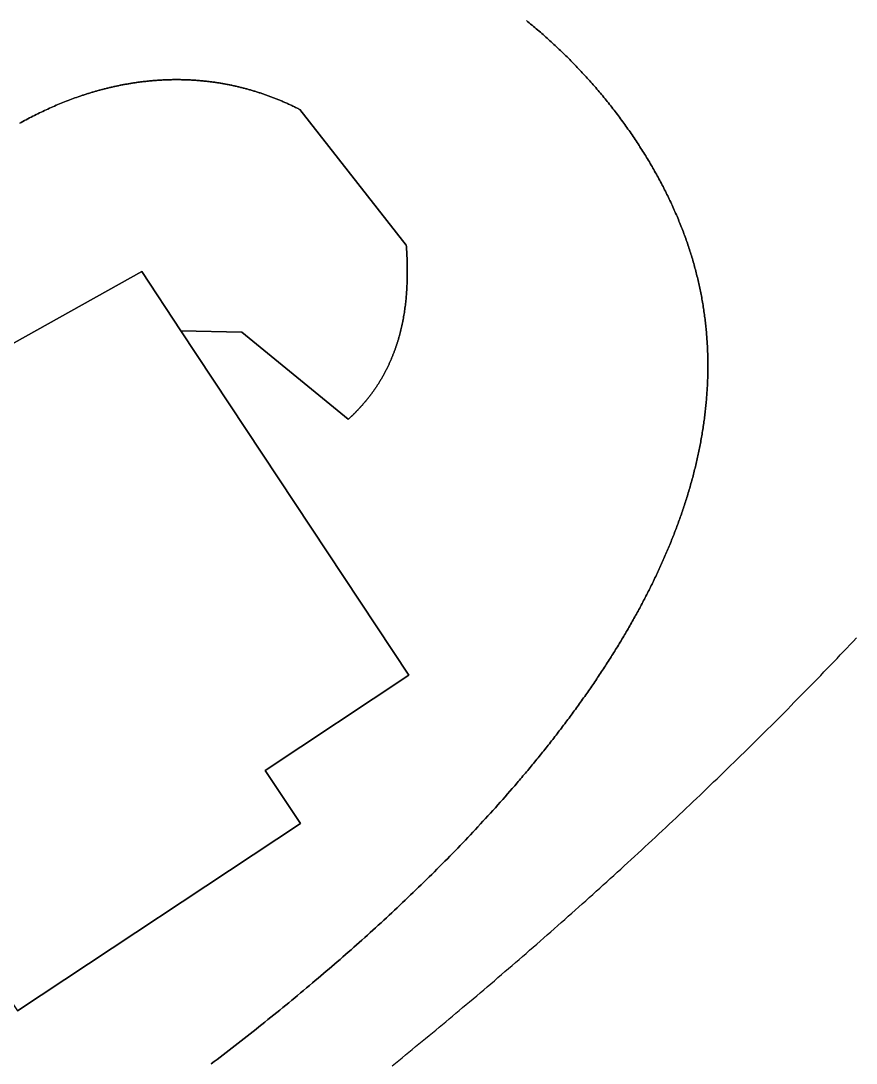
# Model space of a CAD drawing. Header units: millimetres. Extents: x 539514 to 908003, y -69769 to 203909.
# Drawn here: x 785564 to 810721, y 55387 to 86772 of the extents above; entities that cross this region are included whole.
import ezdxf

# ---------------------------------------------------------------- set-up
doc = ezdxf.new("R2010")
doc.units = ezdxf.units.MM
doc.layers.add('CLOSED_AREAS', color=7, linetype='Continuous')
doc.layers.add('REGION_HOLES', color=7, linetype='Continuous')

msp = doc.modelspace()

# ---------------------------------------------------------------- linework, layer by layer
at = {"layer": 'CLOSED_AREAS'}
for points in [[(800791.083, 86777.332), (800833.557, 86743.101), (800875.924, 86708.706), (800918.182, 86674.148), (800960.333, 86639.428), (801002.373, 86604.548), (801044.304, 86569.508), (801086.123, 86534.309), (801127.831, 86498.953), (801169.426, 86463.439), (801210.907, 86427.77), (801252.275, 86391.946), (801293.527, 86355.969), (801334.663, 86319.838), (801375.684, 86283.556), (801416.586, 86247.123), (801457.371, 86210.54), (801498.037, 86173.809), (801538.583, 86136.929), (801579.009, 86099.903), (801619.313, 86062.731), (801659.496, 86025.415), (801699.556, 85987.954), (801739.492, 85950.351), (801779.304, 85912.606), (801818.991, 85874.72), (801858.552, 85836.695), (801897.986, 85798.53), (801937.293, 85760.228), (801976.472, 85721.789), (802015.521, 85683.214), (802054.441, 85644.504), (802093.231, 85605.661), (802131.889, 85566.685), (802170.415, 85527.576), (802208.808, 85488.337), (802247.067, 85448.969), (802285.192, 85409.471), (802323.181, 85369.846), (802361.035, 85330.093), (802398.752, 85290.215), (802436.331, 85250.212), (802473.772, 85210.085), (802511.074, 85169.836), (802548.236, 85129.464), (802585.257, 85088.972), (802622.137, 85048.36), (802658.874, 85007.629), (802695.469, 84966.78), (802731.919, 84925.814), (802768.225, 84884.732), (802804.386, 84843.536), (802840.4, 84802.226), (802876.268, 84760.802), (802911.988, 84719.267), (802947.559, 84677.621), (802982.982, 84635.865), (803018.254, 84594.001), (803053.375, 84552.028), (803088.345, 84509.948), (803123.162, 84467.763), (803157.826, 84425.473), (803192.336, 84383.078), (803226.692, 84340.581), (803260.892, 84297.982), (803294.935, 84255.283), (803328.822, 84212.483), (803362.551, 84169.584), (803396.121, 84126.587), (803429.532, 84083.494), (803462.782, 84040.304), (803495.872, 83997.02), (803528.8, 83953.642), (803561.565, 83910.171), (803594.167, 83866.607), (803626.605, 83822.953), (803658.878, 83779.209), (803690.986, 83735.376), (803722.927, 83691.456), (803754.701, 83647.448), (803786.307, 83603.354), (803817.744, 83559.175), (803849.012, 83514.913), (803880.109, 83470.567), (803911.035, 83426.14), (803941.79, 83381.631), (803972.371, 83337.043), (804002.78, 83292.375), (804033.014, 83247.63), (804063.073, 83202.808), (804092.956, 83157.91), (804122.663, 83112.936), (804152.192, 83067.889), (804181.544, 83022.769), (804210.716, 82977.577), (804239.709, 82932.314), (804268.521, 82886.98), (804297.152, 82841.578), (804325.601, 82796.108), (804353.868, 82750.571), (804381.95, 82704.968), (804409.849, 82659.3), (804437.562, 82613.568), (804465.089, 82567.773), (804492.43, 82521.916), (804519.583, 82475.998), (804546.548, 82430.02), (804573.324, 82383.982), (804599.91, 82337.887), (804626.306, 82291.735), (804652.51, 82245.527), (804678.522, 82199.264), (804704.341, 82152.947), (804729.967, 82106.576), (804755.398, 82060.154), (804780.633, 82013.681), (804805.673, 81967.158), (804830.516, 81920.585), (804855.161, 81873.965), (804879.608, 81827.297), (804903.856, 81780.584), (804927.904, 81733.825), (804951.751, 81687.023), (804975.396, 81640.177), (804998.84, 81593.29), (805022.08, 81546.361), (805045.116, 81499.392), (805067.948, 81452.384), (805090.575, 81405.338), (805112.995, 81358.255), (805135.208, 81311.136), (805157.214, 81263.982), (805179.011, 81216.794), (805200.599, 81169.573), (805221.976, 81122.319), (805243.143, 81075.035), (805264.098, 81027.72), (805284.841, 80980.377), (805305.371, 80933.005), (805325.686, 80885.606), (805345.787, 80838.181), (805365.673, 80790.732), (805385.342, 80743.257), (805404.794, 80695.76), (805424.028, 80648.241), (805443.043, 80600.701), (805461.839, 80553.14), (805480.415, 80505.56), (805498.77, 80457.963), (805516.903, 80410.348), (805534.814, 80362.717), (805552.501, 80315.071), (805569.964, 80267.411), (805587.202, 80219.737), (805604.215, 80172.052), (805621.001, 80124.355), (805637.56, 80076.648), (805653.891, 80028.932), (805669.993, 79981.208), (805685.493, 79934.605), (805700.775, 79887.996), (805715.839, 79841.379), (805730.685, 79794.757), (805745.314, 79748.128), (805759.727, 79701.492), (805773.923, 79654.851), (805787.903, 79608.203), (805801.668, 79561.55), (805815.217, 79514.891), (805828.552, 79468.226), (805841.673, 79421.556), (805854.58, 79374.88), (805867.273, 79328.199), (805879.754, 79281.513), (805892.022, 79234.821), (805904.078, 79188.125), (805915.922, 79141.424), (805927.555, 79094.718), (805938.977, 79048.007), (805950.188, 79001.292), (805961.19, 78954.573), (805971.982, 78907.849), (805982.564, 78861.121), (805992.938, 78814.389), (806003.104, 78767.653), (806013.061, 78720.914), (806022.811, 78674.17), (806032.354, 78627.423), (806041.69, 78580.673), (806050.82, 78533.919), (806059.745, 78487.162), (806068.463, 78440.402), (806076.977, 78393.638), (806085.286, 78346.872), (806093.391, 78300.103), (806101.292, 78253.332), (806108.99, 78206.558), (806116.485, 78159.781), (806123.777, 78113.002), (806130.868, 78066.221), (806137.756, 78019.438), (806144.444, 77972.652), (806150.93, 77925.865), (806157.217, 77879.076), (806163.303, 77832.286), (806169.189, 77785.494), (806174.877, 77738.701), (806180.366, 77691.906), (806185.656, 77645.11), (806190.749, 77598.313), (806195.644, 77551.515), (806200.342, 77504.716), (806204.843, 77457.917), (806209.148, 77411.117), (806213.258, 77364.316), (806217.172, 77317.516), (806220.891, 77270.714), (806224.415, 77223.913), (806227.746, 77177.112), (806230.882, 77130.311), (806233.826, 77083.51), (806236.576, 77036.709), (806239.134, 76989.909), (806241.5, 76943.109), (806243.675, 76896.31), (806245.658, 76849.511), (806247.451, 76802.714), (806249.053, 76755.918), (806250.465, 76709.122), (806251.688, 76662.328), (806252.721, 76615.536), (806253.566, 76568.744), (806254.223, 76521.955), (806254.692, 76475.167), (806254.973, 76428.381), (806255.067, 76381.596), (806254.975, 76334.814), (806254.697, 76288.034), (806254.233, 76241.257), (806253.583, 76194.481), (806252.749, 76147.708), (806251.73, 76100.938), (806250.527, 76054.171), (806249.141, 76007.406), (806247.571, 75960.644), (806245.818, 75913.886), (806243.883, 75867.13), (806241.766, 75820.378), (806239.468, 75773.629), (806236.988, 75726.884), (806234.328, 75680.143), (806231.487, 75633.405), (806228.466, 75586.671), (806225.266, 75539.941), (806221.887, 75493.215), (806218.33, 75446.494), (806214.594, 75399.777), (806210.68, 75353.064), (806206.589, 75306.356), (806202.321, 75259.652), (806197.876, 75212.954), (806193.256, 75166.26), (806188.459, 75119.571), (806183.488, 75072.888), (806178.341, 75026.209), (806173.02, 74979.536), (806167.525, 74932.869), (806161.857, 74886.207), (806156.015, 74839.551), (806150.001, 74792.901), (806143.814, 74746.256), (806137.455, 74699.618), (806130.925, 74652.986), (806124.223, 74606.36), (806117.351, 74559.741), (806110.309, 74513.128), (806103.097, 74466.522), (806095.716, 74419.922), (806088.165, 74373.33), (806080.446, 74326.744), (806072.559, 74280.165), (806064.504, 74233.594), (806056.282, 74187.03), (806047.892, 74140.474), (806039.337, 74093.925), (806030.615, 74047.383), (806021.728, 74000.85), (806012.675, 73954.324), (806003.458, 73907.807), (805994.076, 73861.297), (805984.53, 73814.796), (805974.821, 73768.303), (805964.949, 73721.819), (805954.914, 73675.343), (805944.716, 73628.876), (805934.357, 73582.418), (805923.836, 73535.969), (805913.155, 73489.528), (805902.312, 73443.097), (805891.31, 73396.675), (805880.147, 73350.263), (805868.826, 73303.86), (805857.345, 73257.467), (805845.706, 73211.084), (805833.908, 73164.71), (805821.954, 73118.346), (805809.841, 73071.993), (805797.572, 73025.649), (805785.147, 72979.316), (805772.565, 72932.994), (805759.828, 72886.682), (805746.936, 72840.38), (805733.889, 72794.09), (805720.688, 72747.81), (805707.332, 72701.541), (805693.824, 72655.284), (805680.162, 72609.037), (805666.347, 72562.802), (805652.381, 72516.579), (805638.262, 72470.367), (805623.992, 72424.166), (805609.571, 72377.978), (805595, 72331.802), (805580.278, 72285.637), (805565.407, 72239.485), (805550.386, 72193.345), (805535.217, 72147.217), (805519.899, 72101.102), (805504.433, 72054.999), (805488.819, 72008.91), (805473.058, 71962.833), (805457.15, 71916.769), (805441.096, 71870.718), (805424.896, 71824.68), (805408.551, 71778.656), (805392.06, 71732.645), (805375.425, 71686.647), (805358.645, 71640.664), (805341.722, 71594.694), (805324.655, 71548.737), (805307.445, 71502.795), (805290.092, 71456.867), (805272.597, 71410.954), (805254.961, 71365.054), (805237.183, 71319.169), (805219.264, 71273.299), (805201.205, 71227.443), (805183.005, 71181.602), (805164.666, 71135.776), (805146.188, 71089.965), (805127.571, 71044.169), (805108.815, 70998.389), (805089.921, 70952.623), (805070.89, 70906.874), (805051.722, 70861.14), (805032.417, 70815.421), (805012.975, 70769.719), (804993.398, 70724.032), (804973.685, 70678.362), (804953.838, 70632.707), (804933.855, 70587.069), (804913.738, 70541.448), (804893.488, 70495.843), (804873.104, 70450.254), (804852.587, 70404.682), (804831.938, 70359.128), (804811.156, 70313.59), (804790.243, 70268.069), (804769.198, 70222.566), (804748.023, 70177.079), (804726.717, 70131.611), (804705.281, 70086.159), (804683.715, 70040.726), (804662.02, 69995.31), (804640.197, 69949.912), (804618.245, 69904.533), (804596.165, 69859.171), (804573.958, 69813.828), (804551.623, 69768.503), (804529.162, 69723.196), (804506.574, 69677.908), (804483.861, 69632.639), (804461.022, 69587.388), (804438.059, 69542.157), (804414.97, 69496.945), (804391.758, 69451.751), (804368.421, 69406.577), (804344.962, 69361.423), (804321.379, 69316.288), (804297.674, 69271.172), (804273.847, 69226.077), (804249.898, 69181.001), (804225.828, 69135.945), (804201.637, 69090.909), (804177.326, 69045.894), (804152.895, 69000.899), (804128.344, 68955.924), (804103.674, 68910.97), (804078.885, 68866.036), (804053.978, 68821.123), (804028.953, 68776.231), (804003.811, 68731.361), (803978.551, 68686.511), (803953.175, 68641.682), (803927.683, 68596.875), (803902.075, 68552.089), (803876.352, 68507.325), (803850.513, 68462.583), (803824.56, 68417.862), (803798.493, 68373.164), (803772.312, 68328.487), (803746.018, 68283.833), (803719.611, 68239.201), (803693.092, 68194.591), (803666.46, 68150.004), (803639.717, 68105.439), (803612.863, 68060.897), (803585.898, 68016.378), (803558.823, 67971.882), (803531.637, 67927.409), (803504.343, 67882.959), (803476.939, 67838.533), (803449.426, 67794.129), (803421.805, 67749.75), (803394.077, 67705.394), (803366.24, 67661.062), (803338.297, 67616.754), (803310.248, 67572.469), (803282.092, 67528.209), (803253.83, 67483.973), (803225.463, 67439.762), (803196.991, 67395.575), (803168.415, 67351.412), (803139.735, 67307.274), (803110.951, 67263.161), (803082.063, 67219.073), (803053.073, 67175.01), (803023.981, 67130.972), (802994.786, 67086.96), (802965.49, 67042.972), (802936.093, 66999.011), (802906.595, 66955.074), (802876.997, 66911.164), (802847.299, 66867.279), (802817.501, 66823.421), (802787.605, 66779.588), (802757.609, 66735.782), (802727.516, 66692.002), (802697.325, 66648.248), (802667.036, 66604.521), (802636.651, 66560.82), (802606.169, 66517.147), (802575.59, 66473.5), (802544.917, 66429.88), (802514.147, 66386.287), (802483.283, 66342.721), (802452.325, 66299.183), (802421.272, 66255.672), (802390.126, 66212.189), (802358.887, 66168.734), (802327.555, 66125.306), (802296.131, 66081.906), (802264.615, 66038.534), (802233.007, 65995.19), (802201.308, 65951.875), (802169.518, 65908.588), (802137.639, 65865.329), (802105.669, 65822.099), (802073.61, 65778.898), (802041.462, 65735.726), (802009.225, 65692.582), (801976.901, 65649.468), (801944.488, 65606.383), (801911.988, 65563.327), (801879.402, 65520.3), (801846.728, 65477.303), (801813.969, 65434.335), (801781.124, 65391.398), (801748.194, 65348.49), (801715.179, 65305.612), (801682.08, 65262.764), (801648.897, 65219.947), (801615.63, 65177.16), (801582.28, 65134.403), (801548.847, 65091.677), (801515.332, 65048.981), (801481.736, 65006.316), (801448.057, 64963.682), (801414.298, 64921.08), (801380.458, 64878.508), (801346.538, 64835.967), (801312.538, 64793.458), (801278.459, 64750.981), (801244.301, 64708.535), (801210.064, 64666.12), (801175.749, 64623.738), (801141.357, 64581.387), (801106.887, 64539.068), (801072.34, 64496.782), (801037.717, 64454.528), (801003.018, 64412.306), (800968.244, 64370.117), (800933.394, 64327.96), (800898.469, 64285.836), (800863.47, 64243.745), (800828.397, 64201.687), (800793.251, 64159.662), (800758.032, 64117.671), (800722.74, 64075.712), (800687.375, 64033.787), (800651.939, 63991.896), (800616.432, 63950.038), (800580.853, 63908.214), (800545.204, 63866.423), (800509.485, 63824.667), (800437.838, 63741.257), (800365.915, 63657.985), (800293.72, 63574.851), (800221.257, 63491.856), (800148.527, 63409.001), (800075.536, 63326.287), (800002.286, 63243.715), (799928.78, 63161.286), (799855.023, 63079.001), (799781.016, 62996.861), (799706.764, 62914.866), (799632.27, 62833.018), (799557.538, 62751.318), (799482.57, 62669.765), (799407.37, 62588.363), (799331.941, 62507.11), (799256.287, 62426.009), (799180.411, 62345.059), (799104.317, 62264.263), (799028.007, 62183.621), (798951.486, 62103.133), (798874.756, 62022.802), (798797.82, 61942.627), (798720.683, 61862.609), (798643.348, 61782.751), (798565.817, 61703.051), (798488.094, 61623.512), (798410.183, 61544.135), (798332.087, 61464.919), (798253.81, 61385.867), (798175.354, 61306.979), (798096.722, 61228.255), (798017.92, 61149.698), (797938.948, 61071.307), (797859.812, 60993.084), (797780.514, 60915.03), (797701.058, 60837.146), (797621.447, 60759.432), (797541.685, 60681.889), (797461.774, 60604.518), (797381.718, 60527.321), (797301.521, 60450.298), (797221.186, 60373.451), (797140.716, 60296.779), (797060.114, 60220.284), (796979.384, 60143.967), (796898.53, 60067.829), (796817.554, 59991.87), (796736.46, 59916.092), (796655.251, 59840.496), (796573.931, 59765.082), (796492.503, 59689.851), (796410.97, 59614.805), (796329.336, 59539.944), (796247.604, 59465.269), (796165.777, 59390.781), (796083.859, 59316.481), (796001.853, 59242.37), (795919.763, 59168.448), (795837.591, 59094.718), (795755.342, 59021.179), (795673.018, 58947.833), (795590.622, 58874.68), (795508.16, 58801.721), (795425.632, 58728.958), (795343.044, 58656.391), (795260.397, 58584.022), (795177.697, 58511.85), (795094.945, 58439.877), (795012.146, 58368.105), (794929.302, 58296.533), (794846.417, 58225.163), (794763.495, 58153.996), (794680.538, 58083.032), (794597.55, 58012.273), (794514.535, 57941.719), (794431.495, 57871.371), (794348.435, 57801.231), (794259.023, 57725.977), (794169.592, 57650.962), (794080.141, 57576.183), (793990.671, 57501.64), (793901.182, 57427.329), (793811.674, 57353.248), (793722.148, 57279.395), (793632.605, 57205.769), (793543.044, 57132.366), (793453.466, 57059.185), (793363.871, 56986.224), (793274.26, 56913.48), (793184.633, 56840.952), (793094.991, 56768.636), (793005.333, 56696.532), (792915.661, 56624.636), (792825.973, 56552.947), (792736.272, 56481.463), (792646.557, 56410.181), (792556.829, 56339.099), (792467.087, 56268.215), (792377.333, 56197.527), (792287.567, 56127.032), (792197.788, 56056.73), (792107.998, 55986.616), (792018.197, 55916.69), (791928.385, 55846.949), (791838.562, 55777.391), (791748.73, 55708.014), (791658.887, 55638.815), (791569.035, 55569.793), (791479.174, 55500.945), (791389.305, 55432.269), (791299.427, 55363.763)], [(791299.427, 55363.763), (791389.305, 55432.269), (791479.174, 55500.945), (791569.035, 55569.793), (791658.887, 55638.815), (791748.73, 55708.014), (791838.562, 55777.391), (791928.385, 55846.949), (792018.197, 55916.69), (792107.998, 55986.616), (792197.788, 56056.73), (792287.567, 56127.032), (792377.333, 56197.527), (792467.087, 56268.215), (792556.829, 56339.099), (792646.557, 56410.181), (792736.272, 56481.463), (792825.973, 56552.947), (792915.661, 56624.636), (793005.333, 56696.532), (793094.991, 56768.636), (793184.633, 56840.952), (793274.26, 56913.48), (793363.871, 56986.224), (793453.466, 57059.185), (793543.044, 57132.366), (793632.605, 57205.769), (793722.148, 57279.395), (793811.674, 57353.248), (793901.182, 57427.329), (793990.671, 57501.64), (794080.141, 57576.183), (794169.592, 57650.962), (794259.023, 57725.977), (794348.435, 57801.231), (794431.495, 57871.371), (794514.535, 57941.719), (794597.55, 58012.273), (794680.538, 58083.032), (794763.495, 58153.996), (794846.417, 58225.163), (794929.302, 58296.533), (795012.146, 58368.105), (795094.945, 58439.877), (795177.697, 58511.85), (795260.397, 58584.022), (795343.044, 58656.391), (795425.632, 58728.958), (795508.16, 58801.721), (795590.622, 58874.68), (795673.018, 58947.833), (795755.342, 59021.179), (795837.591, 59094.718), (795919.763, 59168.448), (796001.853, 59242.37), (796083.859, 59316.481), (796165.777, 59390.781), (796247.604, 59465.269), (796329.336, 59539.944), (796410.97, 59614.805), (796492.503, 59689.851), (796573.931, 59765.082), (796655.251, 59840.496), (796736.46, 59916.092), (796817.554, 59991.87), (796898.53, 60067.829), (796979.384, 60143.967), (797060.114, 60220.284), (797140.716, 60296.779), (797221.186, 60373.451), (797301.521, 60450.298), (797381.718, 60527.321), (797461.774, 60604.518), (797541.685, 60681.889), (797621.447, 60759.432), (797701.058, 60837.146), (797780.514, 60915.03), (797859.812, 60993.084), (797938.948, 61071.307), (798017.92, 61149.698), (798096.722, 61228.255), (798175.354, 61306.979), (798253.81, 61385.867), (798332.087, 61464.919), (798410.183, 61544.135), (798488.094, 61623.512), (798565.817, 61703.051), (798643.348, 61782.751), (798720.683, 61862.609), (798797.82, 61942.627), (798874.756, 62022.802), (798951.486, 62103.133), (799028.007, 62183.621), (799104.317, 62264.263), (799180.411, 62345.059), (799256.287, 62426.009), (799331.941, 62507.11), (799407.37, 62588.363), (799482.57, 62669.765), (799557.538, 62751.318), (799632.27, 62833.018), (799706.764, 62914.866), (799781.016, 62996.861), (799855.023, 63079.001), (799928.78, 63161.286), (800002.286, 63243.715), (800075.536, 63326.287), (800148.527, 63409.001), (800221.257, 63491.856), (800293.72, 63574.851), (800365.915, 63657.985), (800437.838, 63741.257), (800509.485, 63824.667), (800545.204, 63866.423), (800580.853, 63908.214), (800616.432, 63950.038), (800651.939, 63991.896), (800687.375, 64033.787), (800722.74, 64075.712), (800758.032, 64117.671), (800793.251, 64159.662), (800828.397, 64201.687), (800863.47, 64243.745), (800898.469, 64285.836), (800933.394, 64327.96), (800968.244, 64370.117), (801003.018, 64412.306), (801037.717, 64454.528), (801072.34, 64496.782), (801106.887, 64539.068), (801141.357, 64581.387), (801175.749, 64623.738), (801210.064, 64666.12), (801244.301, 64708.535), (801278.459, 64750.981), (801312.538, 64793.458), (801346.538, 64835.967), (801380.458, 64878.508), (801414.298, 64921.08), (801448.057, 64963.682), (801481.736, 65006.316), (801515.332, 65048.981), (801548.847, 65091.677), (801582.28, 65134.403), (801615.63, 65177.16), (801648.897, 65219.947), (801682.08, 65262.764), (801715.179, 65305.612), (801748.194, 65348.49), (801781.124, 65391.398), (801813.969, 65434.335), (801846.728, 65477.303), (801879.402, 65520.3), (801911.988, 65563.327), (801944.488, 65606.383), (801976.901, 65649.468), (802009.225, 65692.582), (802041.462, 65735.726), (802073.61, 65778.898), (802105.669, 65822.099), (802137.639, 65865.329), (802169.518, 65908.588), (802201.308, 65951.875), (802233.007, 65995.19), (802264.615, 66038.534), (802296.131, 66081.906), (802327.555, 66125.306), (802358.887, 66168.734), (802390.126, 66212.189), (802421.272, 66255.672), (802452.325, 66299.183), (802483.283, 66342.721), (802514.147, 66386.287), (802544.917, 66429.88), (802575.59, 66473.5), (802606.169, 66517.147), (802636.651, 66560.82), (802667.036, 66604.521), (802697.325, 66648.248), (802727.516, 66692.002), (802757.609, 66735.782), (802787.605, 66779.588), (802817.501, 66823.421), (802847.299, 66867.279), (802876.997, 66911.164), (802906.595, 66955.074), (802936.093, 66999.011), (802965.49, 67042.972), (802994.786, 67086.96), (803023.981, 67130.972), (803053.073, 67175.01), (803082.063, 67219.073), (803110.951, 67263.161), (803139.735, 67307.274), (803168.415, 67351.412), (803196.991, 67395.575), (803225.463, 67439.762), (803253.83, 67483.973), (803282.092, 67528.209), (803310.248, 67572.469), (803338.297, 67616.754), (803366.24, 67661.062), (803394.077, 67705.394), (803421.805, 67749.75), (803449.426, 67794.129), (803476.939, 67838.533), (803504.343, 67882.959), (803531.637, 67927.409), (803558.823, 67971.882), (803585.898, 68016.378), (803612.863, 68060.897), (803639.717, 68105.439), (803666.46, 68150.004), (803693.092, 68194.591), (803719.611, 68239.201), (803746.018, 68283.833), (803772.312, 68328.487), (803798.493, 68373.164), (803824.56, 68417.862), (803850.513, 68462.583), (803876.352, 68507.325), (803902.075, 68552.089), (803927.683, 68596.875), (803953.175, 68641.682), (803978.551, 68686.511), (804003.811, 68731.361), (804028.953, 68776.231), (804053.978, 68821.123), (804078.885, 68866.036), (804103.674, 68910.97), (804128.344, 68955.924), (804152.895, 69000.899), (804177.326, 69045.894), (804201.637, 69090.909), (804225.828, 69135.945), (804249.898, 69181.001), (804273.847, 69226.077), (804297.674, 69271.172), (804321.379, 69316.288), (804344.962, 69361.423), (804368.421, 69406.577), (804391.758, 69451.751), (804414.97, 69496.945), (804438.059, 69542.157), (804461.022, 69587.388), (804483.861, 69632.639), (804506.574, 69677.908), (804529.162, 69723.196), (804551.623, 69768.503), (804573.958, 69813.828), (804596.165, 69859.171), (804618.245, 69904.533), (804640.197, 69949.912), (804662.02, 69995.31), (804683.715, 70040.726), (804705.281, 70086.159), (804726.717, 70131.611), (804748.023, 70177.079), (804769.198, 70222.566), (804790.243, 70268.069), (804811.156, 70313.59), (804831.938, 70359.128), (804852.587, 70404.682), (804873.104, 70450.254), (804893.488, 70495.843), (804913.738, 70541.448), (804933.855, 70587.069), (804953.838, 70632.707), (804973.685, 70678.362), (804993.398, 70724.032), (805012.975, 70769.719), (805032.417, 70815.421), (805051.722, 70861.14), (805070.89, 70906.874), (805089.921, 70952.623), (805108.815, 70998.389), (805127.571, 71044.169), (805146.188, 71089.965), (805164.666, 71135.776), (805183.005, 71181.602), (805201.205, 71227.443), (805219.264, 71273.299), (805237.183, 71319.169), (805254.961, 71365.054), (805272.597, 71410.954), (805290.092, 71456.867), (805307.445, 71502.795), (805324.655, 71548.737), (805341.722, 71594.694), (805358.645, 71640.664), (805375.425, 71686.647), (805392.06, 71732.645), (805408.551, 71778.656), (805424.896, 71824.68), (805441.096, 71870.718), (805457.15, 71916.769), (805473.058, 71962.833), (805488.819, 72008.91), (805504.433, 72054.999), (805519.899, 72101.102), (805535.217, 72147.217), (805550.386, 72193.345), (805565.407, 72239.485), (805580.278, 72285.637), (805595, 72331.802), (805609.571, 72377.978), (805623.992, 72424.166), (805638.262, 72470.367), (805652.381, 72516.579), (805666.347, 72562.802), (805680.162, 72609.037), (805693.824, 72655.284), (805707.332, 72701.541), (805720.688, 72747.81), (805733.889, 72794.09), (805746.936, 72840.38), (805759.828, 72886.682), (805772.565, 72932.994), (805785.147, 72979.316), (805797.572, 73025.649), (805809.841, 73071.993), (805821.954, 73118.346), (805833.908, 73164.71), (805845.706, 73211.084), (805857.345, 73257.467), (805868.826, 73303.86), (805880.147, 73350.263), (805891.31, 73396.675), (805902.312, 73443.097), (805913.155, 73489.528), (805923.836, 73535.969), (805934.357, 73582.418), (805944.716, 73628.876), (805954.914, 73675.343), (805964.949, 73721.819), (805974.821, 73768.303), (805984.53, 73814.796), (805994.076, 73861.297), (806003.458, 73907.807), (806012.675, 73954.324), (806021.728, 74000.85), (806030.615, 74047.383), (806039.337, 74093.925), (806047.892, 74140.474), (806056.282, 74187.03), (806064.504, 74233.594), (806072.559, 74280.165), (806080.446, 74326.744), (806088.165, 74373.33), (806095.716, 74419.922), (806103.097, 74466.522), (806110.309, 74513.128), (806117.351, 74559.741), (806124.223, 74606.36), (806130.925, 74652.986), (806137.455, 74699.618), (806143.814, 74746.256), (806150.001, 74792.901), (806156.015, 74839.551), (806161.857, 74886.207), (806167.525, 74932.869), (806173.02, 74979.536), (806178.341, 75026.209), (806183.488, 75072.888), (806188.459, 75119.571), (806193.256, 75166.26), (806197.876, 75212.954), (806202.321, 75259.652), (806206.589, 75306.356), (806210.68, 75353.064), (806214.594, 75399.777), (806218.33, 75446.494), (806221.887, 75493.215), (806225.266, 75539.941), (806228.466, 75586.671), (806231.487, 75633.405), (806234.328, 75680.143), (806236.988, 75726.884), (806239.468, 75773.629), (806241.766, 75820.378), (806243.883, 75867.13), (806245.818, 75913.886), (806247.571, 75960.644), (806249.141, 76007.406), (806250.527, 76054.171), (806251.73, 76100.938), (806252.749, 76147.708), (806253.583, 76194.481), (806254.233, 76241.257), (806254.697, 76288.034), (806254.975, 76334.814), (806255.067, 76381.596), (806254.973, 76428.381), (806254.692, 76475.167), (806254.223, 76521.955), (806253.566, 76568.744), (806252.721, 76615.536), (806251.688, 76662.328), (806250.465, 76709.122), (806249.053, 76755.918), (806247.451, 76802.714), (806245.658, 76849.511), (806243.675, 76896.31), (806241.5, 76943.109), (806239.134, 76989.909), (806236.576, 77036.709), (806233.826, 77083.51), (806230.882, 77130.311), (806227.746, 77177.112), (806224.415, 77223.913), (806220.891, 77270.714), (806217.172, 77317.516), (806213.258, 77364.316), (806209.148, 77411.117), (806204.843, 77457.917), (806200.342, 77504.716), (806195.644, 77551.515), (806190.749, 77598.313), (806185.656, 77645.11), (806180.366, 77691.906), (806174.877, 77738.701), (806169.189, 77785.494), (806163.303, 77832.286), (806157.217, 77879.076), (806150.93, 77925.865), (806144.444, 77972.652), (806137.756, 78019.438), (806130.868, 78066.221), (806123.777, 78113.002), (806116.485, 78159.781), (806108.99, 78206.558), (806101.292, 78253.332), (806093.391, 78300.103), (806085.286, 78346.872), (806076.977, 78393.638), (806068.463, 78440.402), (806059.745, 78487.162), (806050.82, 78533.919), (806041.69, 78580.673), (806032.354, 78627.423), (806022.811, 78674.17), (806013.061, 78720.914), (806003.104, 78767.653), (805992.938, 78814.389), (805982.564, 78861.121), (805971.982, 78907.849), (805961.19, 78954.573), (805950.188, 79001.292), (805938.977, 79048.007), (805927.555, 79094.718), (805915.922, 79141.424), (805904.078, 79188.125), (805892.022, 79234.821), (805879.754, 79281.513), (805867.273, 79328.199), (805854.58, 79374.88), (805841.673, 79421.556), (805828.552, 79468.226), (805815.217, 79514.891), (805801.668, 79561.55), (805787.903, 79608.203), (805773.923, 79654.851), (805759.727, 79701.492), (805745.314, 79748.128), (805730.685, 79794.757), (805715.839, 79841.379), (805700.775, 79887.996), (805685.493, 79934.605), (805669.993, 79981.208), (805653.891, 80028.932), (805637.56, 80076.648), (805621.001, 80124.355), (805604.215, 80172.052), (805587.202, 80219.737), (805569.964, 80267.411), (805552.501, 80315.071), (805534.814, 80362.717), (805516.903, 80410.348), (805498.77, 80457.963), (805480.415, 80505.56), (805461.839, 80553.14), (805443.043, 80600.701), (805424.028, 80648.241), (805404.794, 80695.76), (805385.342, 80743.257), (805365.673, 80790.732), (805345.787, 80838.181), (805325.686, 80885.606), (805305.371, 80933.005), (805284.841, 80980.377), (805264.098, 81027.72), (805243.143, 81075.035), (805221.976, 81122.319), (805200.599, 81169.573), (805179.011, 81216.794), (805157.214, 81263.982), (805135.208, 81311.136), (805112.995, 81358.255), (805090.575, 81405.338), (805067.948, 81452.384), (805045.116, 81499.392), (805022.08, 81546.361), (804998.84, 81593.29), (804975.396, 81640.177), (804951.751, 81687.023), (804927.904, 81733.825), (804903.856, 81780.584), (804879.608, 81827.297), (804855.161, 81873.965), (804830.516, 81920.585), (804805.673, 81967.158), (804780.633, 82013.681), (804755.398, 82060.154), (804729.967, 82106.576), (804704.341, 82152.947), (804678.522, 82199.264), (804652.51, 82245.527), (804626.306, 82291.735), (804599.91, 82337.887), (804573.324, 82383.982), (804546.548, 82430.02), (804519.583, 82475.998), (804492.43, 82521.916), (804465.089, 82567.773), (804437.562, 82613.568), (804409.849, 82659.3), (804381.95, 82704.968), (804353.868, 82750.571), (804325.601, 82796.108), (804297.152, 82841.578), (804268.521, 82886.98), (804239.709, 82932.314), (804210.716, 82977.577), (804181.544, 83022.769), (804152.192, 83067.889), (804122.663, 83112.936), (804092.956, 83157.91), (804063.073, 83202.808), (804033.014, 83247.63), (804002.78, 83292.375), (803972.371, 83337.043), (803941.79, 83381.631), (803911.035, 83426.14), (803880.109, 83470.567), (803849.012, 83514.913), (803817.744, 83559.175), (803786.307, 83603.354), (803754.701, 83647.448), (803722.927, 83691.456), (803690.986, 83735.376), (803658.878, 83779.209), (803626.605, 83822.953), (803594.167, 83866.607), (803561.565, 83910.171), (803528.8, 83953.642), (803495.872, 83997.02), (803462.782, 84040.304), (803429.532, 84083.494), (803396.121, 84126.587), (803362.551, 84169.584), (803328.822, 84212.483), (803294.935, 84255.283), (803260.892, 84297.982), (803226.692, 84340.581), (803192.336, 84383.078), (803157.826, 84425.473), (803123.162, 84467.763), (803088.345, 84509.948), (803053.375, 84552.028), (803018.254, 84594.001), (802982.982, 84635.865), (802947.559, 84677.621), (802911.988, 84719.267), (802876.268, 84760.802), (802840.4, 84802.226), (802804.386, 84843.536), (802768.225, 84884.732), (802731.919, 84925.814), (802695.469, 84966.78), (802658.874, 85007.629), (802622.137, 85048.36), (802585.257, 85088.972), (802548.236, 85129.464), (802511.074, 85169.836), (802473.772, 85210.085), (802436.331, 85250.212), (802398.752, 85290.215), (802361.035, 85330.093), (802323.181, 85369.846), (802285.192, 85409.471), (802247.067, 85448.969), (802208.808, 85488.337), (802170.415, 85527.576), (802131.889, 85566.685), (802093.231, 85605.661), (802054.441, 85644.504), (802015.521, 85683.214), (801976.472, 85721.789), (801937.293, 85760.228), (801897.986, 85798.53), (801858.552, 85836.695), (801818.991, 85874.72), (801779.304, 85912.606), (801739.492, 85950.351), (801699.556, 85987.954), (801659.496, 86025.415), (801619.313, 86062.731), (801579.009, 86099.903), (801538.583, 86136.929), (801498.037, 86173.809), (801457.371, 86210.54), (801416.586, 86247.123), (801375.684, 86283.556), (801334.663, 86319.838), (801293.527, 86355.969), (801252.275, 86391.946), (801210.907, 86427.77), (801169.426, 86463.439), (801127.831, 86498.953), (801086.123, 86534.309), (801044.304, 86569.508), (801002.373, 86604.548), (800960.333, 86639.428), (800918.182, 86674.148), (800875.924, 86708.706), (800833.557, 86743.101), (800791.083, 86777.332)], [(783897.498, 76262.955), (789204.805, 79220.704), (790383.469, 77439.382), (792217.356, 77396.997), (795423.685, 74773.637), (795441.283, 74789.673), (795458.78, 74805.75), (795476.175, 74821.869), (795493.47, 74838.03), (795510.664, 74854.233), (795527.758, 74870.478), (795544.751, 74886.763), (795561.644, 74903.091), (795578.437, 74919.46), (795595.131, 74935.87), (795611.725, 74952.321), (795628.22, 74968.813), (795644.616, 74985.347), (795660.913, 75001.921), (795677.111, 75018.536), (795693.21, 75035.192), (795709.212, 75051.889), (795725.115, 75068.627), (795740.92, 75085.405), (795756.628, 75102.223), (795772.238, 75119.082), (795787.751, 75135.981), (795803.167, 75152.92), (795818.486, 75169.9), (795833.708, 75186.919), (795848.834, 75203.979), (795863.863, 75221.078), (795878.796, 75238.217), (795893.634, 75255.396), (795908.375, 75272.615), (795923.021, 75289.873), (795937.572, 75307.171), (795952.028, 75324.508), (795966.389, 75341.884), (795980.655, 75359.3), (795994.826, 75376.754), (796008.904, 75394.248), (796022.887, 75411.781), (796036.776, 75429.353), (796050.571, 75446.963), (796064.273, 75464.612), (796077.882, 75482.3), (796091.398, 75500.027), (796104.82, 75517.792), (796118.15, 75535.595), (796131.387, 75553.437), (796144.532, 75571.317), (796157.585, 75589.235), (796170.546, 75607.191), (796183.415, 75625.185), (796196.193, 75643.217), (796208.879, 75661.287), (796221.475, 75679.395), (796233.979, 75697.54), (796246.392, 75715.723), (796258.715, 75733.943), (796270.948, 75752.201), (796283.091, 75770.496), (796295.143, 75788.829), (796307.106, 75807.198), (796318.979, 75825.605), (796330.763, 75844.049), (796342.458, 75862.529), (796354.064, 75881.047), (796365.581, 75899.601), (796377.009, 75918.192), (796388.35, 75936.819), (796399.602, 75955.484), (796410.766, 75974.184), (796421.842, 75992.921), (796432.831, 76011.694), (796443.732, 76030.503), (796454.546, 76049.348), (796465.274, 76068.23), (796475.914, 76087.147), (796486.468, 76106.1), (796496.936, 76125.089), (796507.317, 76144.114), (796517.613, 76163.174), (796527.822, 76182.27), (796537.946, 76201.401), (796547.985, 76220.568), (796557.939, 76239.77), (796567.807, 76259.007), (796577.591, 76278.279), (796587.29, 76297.586), (796596.905, 76316.928), (796606.436, 76336.305), (796615.883, 76355.717), (796625.246, 76375.164), (796634.525, 76394.645), (796643.721, 76414.16), (796652.834, 76433.71), (796661.864, 76453.295), (796670.811, 76472.914), (796679.675, 76492.567), (796688.457, 76512.254), (796697.157, 76531.975), (796705.775, 76551.73), (796714.311, 76571.519), (796722.766, 76591.342), (796731.139, 76611.198), (796739.431, 76631.088), (796747.642, 76651.012), (796755.772, 76670.969), (796763.821, 76690.96), (796771.791, 76710.984), (796779.68, 76731.041), (796787.489, 76751.131), (796795.218, 76771.254), (796802.867, 76791.41), (796810.437, 76811.6), (796817.928, 76831.821), (796825.34, 76852.076), (796832.673, 76872.363), (796839.928, 76892.683), (796847.104, 76913.036), (796854.202, 76933.42), (796861.222, 76953.837), (796868.164, 76974.287), (796875.028, 76994.768), (796881.815, 77015.282), (796888.525, 77035.827), (796895.158, 77056.404), (796901.714, 77077.014), (796908.193, 77097.654), (796914.596, 77118.327), (796920.923, 77139.031), (796927.174, 77159.767), (796933.348, 77180.534), (796939.448, 77201.332), (796945.471, 77222.162), (796951.42, 77243.023), (796957.294, 77263.915), (796963.092, 77284.837), (796968.816, 77305.791), (796974.466, 77326.776), (796980.042, 77347.791), (796985.543, 77368.837), (796990.97, 77389.914), (796996.324, 77411.021), (797001.605, 77432.158), (797006.812, 77453.326), (797011.946, 77474.524), (797017.008, 77495.753), (797021.996, 77517.011), (797026.913, 77538.299), (797031.757, 77559.618), (797036.529, 77580.966), (797041.229, 77602.344), (797045.857, 77623.751), (797050.414, 77645.189), (797054.9, 77666.655), (797059.315, 77688.151), (797063.659, 77709.677), (797067.932, 77731.232), (797076.267, 77774.428), (797084.322, 77817.742), (797092.099, 77861.17), (797099.598, 77904.713), (797106.822, 77948.37), (797113.772, 77992.141), (797120.45, 78036.025), (797126.857, 78080.02), (797132.995, 78124.127), (797138.865, 78168.345), (797144.47, 78212.673), (797149.81, 78257.111), (797154.888, 78301.657), (797159.704, 78346.312), (797164.261, 78391.074), (797168.56, 78435.943), (797172.602, 78480.918), (797176.39, 78525.999), (797179.924, 78571.184), (797183.207, 78616.474), (797186.24, 78661.867), (797189.024, 78707.363), (797191.562, 78752.962), (797193.854, 78798.662), (797195.903, 78844.462), (797197.71, 78890.364), (797199.276, 78936.364), (797200.604, 78982.464), (797201.694, 79028.662), (797202.548, 79074.958), (797203.168, 79121.35), (797203.556, 79167.839), (797203.713, 79214.424), (797203.641, 79261.103), (797203.341, 79307.877), (797202.814, 79354.745), (797202.063, 79401.705), (797201.09, 79448.758), (797199.894, 79495.903), (797198.479, 79543.138), (797196.846, 79590.464), (797194.996, 79637.88), (797192.932, 79685.385), (797190.653, 79732.978), (797188.163, 79780.659), (797185.463, 79828.427), (797182.554, 79876.282), (797179.438, 79924.222), (797176.117, 79972.247), (797172.592, 80020.357), (793966.263, 84101.139), (793940.009, 84114.511), (793913.741, 84127.778), (793887.46, 84140.939), (793861.166, 84153.994), (793834.859, 84166.943), (793808.539, 84179.787), (793782.206, 84192.526), (793755.861, 84205.16), (793729.503, 84217.688), (793703.133, 84230.112), (793676.751, 84242.431), (793650.356, 84254.645), (793623.949, 84266.755), (793597.531, 84278.761), (793571.101, 84290.662), (793544.659, 84302.46), (793518.205, 84314.153), (793491.74, 84325.742), (793465.264, 84337.228), (793438.776, 84348.61), (793412.277, 84359.889), (793385.768, 84371.064), (793359.247, 84382.137), (793332.716, 84393.106), (793306.174, 84403.972), (793279.622, 84414.736), (793253.06, 84425.397), (793226.487, 84435.955), (793199.904, 84446.411), (793173.311, 84456.765), (793146.708, 84467.017), (793120.095, 84477.167), (793093.473, 84487.215), (793066.841, 84497.161), (793040.2, 84507.005), (793013.549, 84516.748), (792986.89, 84526.39), (792960.221, 84535.931), (792933.543, 84545.37), (792906.857, 84554.709), (792880.161, 84563.947), (792853.458, 84573.084), (792826.745, 84582.12), (792800.025, 84591.057), (792773.296, 84599.893), (792746.559, 84608.628), (792719.814, 84617.264), (792693.062, 84625.8), (792666.301, 84634.236), (792639.533, 84642.573), (792612.758, 84650.81), (792585.975, 84658.948), (792559.185, 84666.986), (792532.387, 84674.926), (792505.583, 84682.766), (792478.772, 84690.508), (792451.953, 84698.151), (792425.129, 84705.695), (792398.298, 84713.141), (792371.46, 84720.489), (792344.616, 84727.739), (792317.766, 84734.89), (792290.909, 84741.944), (792264.047, 84748.9), (792237.179, 84755.758), (792210.305, 84762.519), (792183.426, 84769.182), (792156.541, 84775.748), (792129.651, 84782.217), (792102.756, 84788.589), (792075.855, 84794.864), (792048.95, 84801.043), (792022.039, 84807.125), (791995.124, 84813.11), (791968.205, 84818.999), (791941.28, 84824.792), (791914.352, 84830.489), (791887.419, 84836.09), (791860.482, 84841.595), (791833.54, 84847.005), (791806.595, 84852.319), (791779.646, 84857.538), (791752.694, 84862.661), (791725.738, 84867.689), (791698.778, 84872.622), (791671.815, 84877.461), (791644.849, 84882.204), (791617.88, 84886.853), (791590.908, 84891.408), (791563.933, 84895.868), (791536.956, 84900.234), (791509.975, 84904.506), (791482.992, 84908.684), (791456.007, 84912.768), (791429.02, 84916.759), (791402.03, 84920.656), (791375.039, 84924.459), (791348.045, 84928.17), (791321.05, 84931.787), (791294.053, 84935.311), (791267.055, 84938.742), (791240.055, 84942.08), (791213.054, 84945.326), (791186.052, 84948.479), (791159.049, 84951.54), (791132.044, 84954.509), (791105.039, 84957.386), (791078.034, 84960.17), (791051.027, 84962.863), (791024.021, 84965.464), (790997.013, 84967.974), (790970.006, 84970.392), (790942.999, 84972.719), (790915.991, 84974.954), (790888.984, 84977.099), (790861.977, 84979.153), (790834.97, 84981.116), (790807.964, 84982.988), (790780.959, 84984.769), (790753.954, 84986.461), (790726.95, 84988.062), (790699.947, 84989.573), (790672.945, 84990.994), (790645.945, 84992.325), (790618.945, 84993.566), (790591.947, 84994.718), (790564.951, 84995.78), (790537.956, 84996.753), (790510.964, 84997.637), (790483.973, 84998.432), (790456.984, 84999.138), (790429.997, 84999.755), (790403.013, 85000.283), (790376.031, 85000.723), (790349.052, 85001.074), (790322.075, 85001.337), (790295.101, 85001.512), (790268.13, 85001.599), (790241.162, 85001.598), (790214.197, 85001.509), (790187.235, 85001.333), (790160.277, 85001.069), (790133.322, 85000.718), (790106.37, 85000.28), (790079.423, 84999.754), (790052.479, 84999.142), (790025.539, 84998.442), (789998.604, 84997.656), (789971.672, 84996.784), (789944.745, 84995.825), (789917.822, 84994.78), (789890.904, 84993.648), (789863.991, 84992.431), (789837.082, 84991.127), (789810.178, 84989.738), (789783.279, 84988.263), (789756.386, 84986.703), (789729.497, 84985.057), (789702.614, 84983.326), (789675.737, 84981.51), (789648.865, 84979.609), (789621.999, 84977.624), (789595.139, 84975.553), (789568.285, 84973.398), (789541.437, 84971.158), (789514.595, 84968.834), (789487.759, 84966.426), (789460.93, 84963.934), (789434.108, 84961.358), (789407.292, 84958.698), (789380.483, 84955.954), (789353.681, 84953.127), (789326.886, 84950.216), (789300.099, 84947.223), (789273.318, 84944.146), (789246.545, 84940.986), (789219.78, 84937.743), (789193.022, 84934.417), (789166.272, 84931.009), (789139.53, 84927.518), (789112.795, 84923.945), (789086.07, 84920.29), (789059.352, 84916.553), (789032.642, 84912.734), (789005.942, 84908.833), (788979.249, 84904.85), (788952.566, 84900.786), (788925.891, 84896.64), (788899.226, 84892.413), (788872.569, 84888.105), (788845.922, 84883.715), (788819.284, 84879.245), (788792.655, 84874.694), (788766.036, 84870.063), (788739.427, 84865.351), (788712.827, 84860.558), (788686.238, 84855.686), (788659.658, 84850.733), (788633.089, 84845.7), (788606.53, 84840.588), (788579.981, 84835.395), (788553.443, 84830.124), (788526.915, 84824.772), (788500.398, 84819.342), (788473.893, 84813.832), (788447.398, 84808.243), (788420.914, 84802.575), (788394.441, 84796.829), (788367.98, 84791.003), (788341.531, 84785.1), (788315.093, 84779.117), (788288.666, 84773.057), (788262.252, 84766.919), (788235.849, 84760.702), (788209.459, 84754.408), (788183.081, 84748.035), (788156.715, 84741.586), (788130.361, 84735.059), (788104.02, 84728.454), (788077.692, 84721.772), (788051.376, 84715.013), (788025.074, 84708.178), (787998.784, 84701.265), (787972.508, 84694.276), (787946.245, 84687.21), (787919.995, 84680.068), (787893.759, 84672.849), (787867.536, 84665.554), (787841.327, 84658.184), (787815.132, 84650.737), (787788.951, 84643.215), (787762.784, 84635.617), (787736.632, 84627.943), (787710.493, 84620.195), (787684.369, 84612.371), (787658.26, 84604.471), (787632.166, 84596.497), (787606.086, 84588.448), (787580.021, 84580.325), (787553.971, 84572.126), (787527.937, 84563.854), (787501.918, 84555.507), (787475.914, 84547.086), (787449.925, 84538.59), (787423.953, 84530.021), (787397.996, 84521.378), (787346.13, 84503.872), (787294.329, 84486.072), (787242.593, 84467.979), (787190.923, 84449.595), (787139.321, 84430.92), (787087.788, 84411.956), (787036.323, 84392.704), (786984.929, 84373.165), (786933.606, 84353.34), (786882.356, 84333.229), (786831.178, 84312.834), (786780.075, 84292.157), (786729.046, 84271.197), (786678.094, 84249.957), (786627.218, 84228.436), (786576.421, 84206.637), (786525.702, 84184.56), (786475.063, 84162.207), (786424.505, 84139.578), (786374.029, 84116.674), (786323.635, 84093.497), (786273.325, 84070.047), (786223.1, 84046.326), (786172.96, 84022.335), (786122.907, 83998.074), (786072.941, 83973.545), (786023.064, 83948.749), (785973.276, 83923.687), (785923.578, 83898.359), (785873.971, 83872.768), (785824.457, 83846.913), (785775.036, 83820.797), (785725.709, 83794.42), (785676.477, 83767.783), (785627.342, 83740.887), (785578.303, 83713.734), (785529.362, 83686.324)], [(796744.27, 55304.772), (796845.524, 55387.102), (796946.76, 55469.544), (797047.98, 55552.098), (797149.182, 55634.767), (797250.368, 55717.55), (797351.538, 55800.449), (797452.691, 55883.465), (797553.829, 55966.598), (797654.951, 56049.851), (797756.057, 56133.223), (797857.148, 56216.716), (797958.223, 56300.331), (798059.284, 56384.069), (798160.33, 56467.931), (798261.361, 56551.917), (798362.378, 56636.03), (798463.381, 56720.27), (798564.37, 56804.637), (798665.345, 56889.133), (798766.306, 56973.76), (798867.254, 57058.517), (798973.81, 57148.138), (799080.35, 57237.905), (799186.873, 57327.818), (799293.378, 57417.877), (799399.864, 57508.081), (799506.329, 57598.429), (799612.772, 57688.92), (799719.192, 57779.556), (799825.589, 57870.333), (799931.96, 57961.253), (800038.305, 58052.315), (800144.623, 58143.517), (800250.912, 58234.86), (800357.171, 58326.343), (800463.399, 58417.966), (800569.595, 58509.727), (800675.758, 58601.627), (800781.886, 58693.664), (800887.979, 58785.839), (800994.035, 58878.15), (801100.053, 58970.597), (801206.032, 59063.18), (801311.971, 59155.898), (801417.868, 59248.751), (801523.722, 59341.737), (801629.533, 59434.857), (801735.299, 59528.11), (801841.019, 59621.495), (801946.692, 59715.012), (802052.316, 59808.659), (802157.89, 59902.438), (802263.414, 59996.347), (802368.886, 60090.385), (802474.305, 60184.552), (802579.67, 60278.848), (802684.979, 60373.271), (802790.232, 60467.822), (802895.427, 60562.5), (803000.563, 60657.304), (803105.639, 60752.234), (803210.654, 60847.288), (803315.607, 60942.468), (803420.496, 61037.771), (803525.32, 61133.198), (803630.079, 61228.748), (803734.77, 61324.421), (803839.394, 61420.215), (803943.948, 61516.131), (804048.431, 61612.167), (804152.843, 61708.324), (804257.182, 61804.6), (804361.447, 61900.996), (804465.637, 61997.51), (804569.75, 62094.142), (804673.786, 62190.892), (804777.744, 62287.758), (804881.621, 62384.741), (804985.418, 62481.84), (805089.132, 62579.054), (805192.763, 62676.383), (805296.31, 62773.826), (805399.771, 62871.383), (805503.146, 62969.053), (805606.432, 63066.835), (805709.629, 63164.73), (805812.736, 63262.736), (805915.752, 63360.853), (806018.675, 63459.08), (806121.504, 63557.417), (806224.238, 63655.863), (806326.876, 63754.418), (806429.417, 63853.081), (806531.86, 63951.852), (806634.203, 64050.73), (806736.445, 64149.714), (806838.585, 64248.805), (806940.622, 64348), (807042.555, 64447.301), (807144.383, 64546.706), (807246.104, 64646.215), (807347.717, 64745.827), (807449.222, 64845.542), (807550.616, 64945.359), (807651.899, 65045.278), (807753.07, 65145.297), (807854.127, 65245.417), (807955.07, 65345.637), (808055.897, 65445.957), (808156.606, 65546.375), (808257.198, 65646.892), (808357.67, 65747.506), (808458.022, 65848.218), (808558.252, 65949.026), (808658.359, 66049.931), (808758.342, 66150.931), (808858.2, 66252.026), (808957.932, 66353.215), (809057.536, 66454.498), (809157.011, 66555.875), (809256.357, 66657.345), (809355.572, 66758.907), (809454.654, 66860.56), (809553.604, 66962.305), (809652.419, 67064.141), (809751.098, 67166.066), (809849.64, 67268.081), (809948.045, 67370.186), (810046.31, 67472.378), (810144.435, 67574.659), (810242.419, 67677.026), (810340.26, 67779.481), (810437.957, 67882.022), (810535.509, 67984.648), (810632.915, 68087.36), (810730.174, 68190.157)]]:
    msp.add_lwpolyline(points, dxfattribs=at)
msp.add_lwpolyline([(783897.498, 76262.955), (780149.176, 73228.779), (779227.253, 74622.087), (774635.81, 71584.024), (783935.084, 57529.98), (784734.442, 58058.899), (785461.174, 56960.584), (793982.113, 62598.715), (792920.646, 64202.916), (797247.42, 67065.854), (790383.469, 77439.382), (789204.805, 79220.704)], close=True, dxfattribs=at)
at = {"layer": 'REGION_HOLES'}
msp.add_lwpolyline([(785529.362, 83686.324), (785578.303, 83713.734), (785627.342, 83740.887), (785676.477, 83767.783), (785725.709, 83794.42), (785775.036, 83820.797), (785824.457, 83846.913), (785873.971, 83872.768), (785923.578, 83898.359), (785973.276, 83923.687), (786023.064, 83948.749), (786072.941, 83973.545), (786122.907, 83998.074), (786172.96, 84022.335), (786223.1, 84046.326), (786273.325, 84070.047), (786323.635, 84093.497), (786374.029, 84116.674), (786424.505, 84139.578), (786475.063, 84162.207), (786525.702, 84184.56), (786576.421, 84206.637), (786627.218, 84228.436), (786678.094, 84249.957), (786729.046, 84271.197), (786780.075, 84292.157), (786831.178, 84312.834), (786882.356, 84333.229), (786933.606, 84353.34), (786984.929, 84373.165), (787036.323, 84392.704), (787087.788, 84411.956), (787139.321, 84430.92), (787190.923, 84449.595), (787242.593, 84467.979), (787294.329, 84486.072), (787346.13, 84503.872), (787397.996, 84521.378), (787423.953, 84530.021), (787449.925, 84538.59), (787475.914, 84547.086), (787501.918, 84555.507), (787527.937, 84563.854), (787553.971, 84572.126), (787580.021, 84580.325), (787606.086, 84588.448), (787632.166, 84596.497), (787658.26, 84604.471), (787684.369, 84612.371), (787710.493, 84620.195), (787736.632, 84627.943), (787762.784, 84635.617), (787788.951, 84643.215), (787815.132, 84650.737), (787841.327, 84658.184), (787867.536, 84665.554), (787893.759, 84672.849), (787919.995, 84680.068), (787946.245, 84687.21), (787972.508, 84694.276), (787998.784, 84701.265), (788025.074, 84708.178), (788051.376, 84715.013), (788077.692, 84721.772), (788104.02, 84728.454), (788130.361, 84735.059), (788156.715, 84741.586), (788183.081, 84748.035), (788209.459, 84754.408), (788235.849, 84760.702), (788262.252, 84766.919), (788288.666, 84773.057), (788315.093, 84779.117), (788341.531, 84785.1), (788367.98, 84791.003), (788394.441, 84796.829), (788420.914, 84802.575), (788447.398, 84808.243), (788473.893, 84813.832), (788500.398, 84819.342), (788526.915, 84824.772), (788553.443, 84830.124), (788579.981, 84835.395), (788606.53, 84840.588), (788633.089, 84845.7), (788659.658, 84850.733), (788686.238, 84855.686), (788712.827, 84860.558), (788739.427, 84865.351), (788766.036, 84870.063), (788792.655, 84874.694), (788819.284, 84879.245), (788845.922, 84883.715), (788872.569, 84888.105), (788899.226, 84892.413), (788925.891, 84896.64), (788952.566, 84900.786), (788979.249, 84904.85), (789005.942, 84908.833), (789032.642, 84912.734), (789059.352, 84916.553), (789086.07, 84920.29), (789112.795, 84923.945), (789139.53, 84927.518), (789166.272, 84931.009), (789193.022, 84934.417), (789219.78, 84937.743), (789246.545, 84940.986), (789273.318, 84944.146), (789300.099, 84947.223), (789326.886, 84950.216), (789353.681, 84953.127), (789380.483, 84955.954), (789407.292, 84958.698), (789434.108, 84961.358), (789460.93, 84963.934), (789487.759, 84966.426), (789514.595, 84968.834), (789541.437, 84971.158), (789568.285, 84973.398), (789595.139, 84975.553), (789621.999, 84977.624), (789648.865, 84979.609), (789675.737, 84981.51), (789702.614, 84983.326), (789729.497, 84985.057), (789756.386, 84986.703), (789783.279, 84988.263), (789810.178, 84989.738), (789837.082, 84991.127), (789863.991, 84992.431), (789890.904, 84993.648), (789917.822, 84994.78), (789944.745, 84995.825), (789971.672, 84996.784), (789998.604, 84997.656), (790025.539, 84998.442), (790052.479, 84999.142), (790079.423, 84999.754), (790106.37, 85000.28), (790133.322, 85000.718), (790160.277, 85001.069), (790187.235, 85001.333), (790214.197, 85001.509), (790241.162, 85001.598), (790268.13, 85001.599), (790295.101, 85001.512), (790322.075, 85001.337), (790349.052, 85001.074), (790376.031, 85000.723), (790403.013, 85000.283), (790429.997, 84999.755), (790456.984, 84999.138), (790483.973, 84998.432), (790510.964, 84997.637), (790537.956, 84996.753), (790564.951, 84995.78), (790591.947, 84994.718), (790618.945, 84993.566), (790645.945, 84992.325), (790672.945, 84990.994), (790699.947, 84989.573), (790726.95, 84988.062), (790753.954, 84986.461), (790780.959, 84984.769), (790807.964, 84982.988), (790834.97, 84981.116), (790861.977, 84979.153), (790888.984, 84977.099), (790915.991, 84974.954), (790942.999, 84972.719), (790970.006, 84970.392), (790997.013, 84967.974), (791024.021, 84965.464), (791051.027, 84962.863), (791078.034, 84960.17), (791105.039, 84957.386), (791132.044, 84954.509), (791159.049, 84951.54), (791186.052, 84948.479), (791213.054, 84945.326), (791240.055, 84942.08), (791267.055, 84938.742), (791294.053, 84935.311), (791321.05, 84931.787), (791348.045, 84928.17), (791375.039, 84924.459), (791402.03, 84920.656), (791429.02, 84916.759), (791456.007, 84912.768), (791482.992, 84908.684), (791509.975, 84904.506), (791536.956, 84900.234), (791563.933, 84895.868), (791590.908, 84891.408), (791617.88, 84886.853), (791644.849, 84882.204), (791671.815, 84877.461), (791698.778, 84872.622), (791725.738, 84867.689), (791752.694, 84862.661), (791779.646, 84857.538), (791806.595, 84852.319), (791833.54, 84847.005), (791860.482, 84841.595), (791887.419, 84836.09), (791914.352, 84830.489), (791941.28, 84824.792), (791968.205, 84818.999), (791995.124, 84813.11), (792022.039, 84807.125), (792048.95, 84801.043), (792075.855, 84794.864), (792102.756, 84788.589), (792129.651, 84782.217), (792156.541, 84775.748), (792183.426, 84769.182), (792210.305, 84762.519), (792237.179, 84755.758), (792264.047, 84748.9), (792290.909, 84741.944), (792317.766, 84734.89), (792344.616, 84727.739), (792371.46, 84720.489), (792398.298, 84713.141), (792425.129, 84705.695), (792451.953, 84698.151), (792478.772, 84690.508), (792505.583, 84682.766), (792532.387, 84674.926), (792559.185, 84666.986), (792585.975, 84658.948), (792612.758, 84650.81), (792639.533, 84642.573), (792666.301, 84634.236), (792693.062, 84625.8), (792719.814, 84617.264), (792746.559, 84608.628), (792773.296, 84599.893), (792800.025, 84591.057), (792826.745, 84582.12), (792853.458, 84573.084), (792880.161, 84563.947), (792906.857, 84554.709), (792933.543, 84545.37), (792960.221, 84535.931), (792986.89, 84526.39), (793013.549, 84516.748), (793040.2, 84507.005), (793066.841, 84497.161), (793093.473, 84487.215), (793120.095, 84477.167), (793146.708, 84467.017), (793173.311, 84456.765), (793199.904, 84446.411), (793226.487, 84435.955), (793253.06, 84425.397), (793279.622, 84414.736), (793306.174, 84403.972), (793332.716, 84393.106), (793359.247, 84382.137), (793385.768, 84371.064), (793412.277, 84359.889), (793438.776, 84348.61), (793465.264, 84337.228), (793491.74, 84325.742), (793518.205, 84314.153), (793544.659, 84302.46), (793571.101, 84290.662), (793597.531, 84278.761), (793623.949, 84266.755), (793650.356, 84254.645), (793676.751, 84242.431), (793703.133, 84230.112), (793729.503, 84217.688), (793755.861, 84205.16), (793782.206, 84192.526), (793808.539, 84179.787), (793834.859, 84166.943), (793861.166, 84153.994), (793887.46, 84140.939), (793913.741, 84127.778), (793940.009, 84114.511), (793966.263, 84101.139), (797172.592, 80020.357), (797176.117, 79972.247), (797179.438, 79924.222), (797182.554, 79876.282), (797185.463, 79828.427), (797188.163, 79780.659), (797190.653, 79732.978), (797192.932, 79685.385), (797194.996, 79637.88), (797196.846, 79590.464), (797198.479, 79543.138), (797199.894, 79495.903), (797201.09, 79448.758), (797202.063, 79401.705), (797202.814, 79354.745), (797203.341, 79307.877), (797203.641, 79261.103), (797203.713, 79214.424), (797203.556, 79167.839), (797203.168, 79121.35), (797202.548, 79074.958), (797201.694, 79028.662), (797200.604, 78982.464), (797199.276, 78936.364), (797197.71, 78890.364), (797195.903, 78844.462), (797193.854, 78798.662), (797191.562, 78752.962), (797189.024, 78707.363), (797186.24, 78661.867), (797183.207, 78616.474), (797179.924, 78571.184), (797176.39, 78525.999), (797172.602, 78480.918), (797168.56, 78435.943), (797164.261, 78391.074), (797159.704, 78346.312), (797154.888, 78301.657), (797149.81, 78257.111), (797144.47, 78212.673), (797138.865, 78168.345), (797132.995, 78124.127), (797126.857, 78080.02), (797120.45, 78036.025), (797113.772, 77992.141), (797106.822, 77948.37), (797099.598, 77904.713), (797092.099, 77861.17), (797084.322, 77817.742), (797076.267, 77774.428), (797067.932, 77731.232), (797063.659, 77709.677), (797059.315, 77688.151), (797054.9, 77666.655), (797050.414, 77645.189), (797045.857, 77623.751), (797041.229, 77602.344), (797036.529, 77580.966), (797031.757, 77559.618), (797026.913, 77538.299), (797021.996, 77517.011), (797017.008, 77495.753), (797011.946, 77474.524), (797006.812, 77453.326), (797001.605, 77432.158), (796996.324, 77411.021), (796990.97, 77389.914), (796985.543, 77368.837), (796980.042, 77347.791), (796974.466, 77326.776), (796968.816, 77305.791), (796963.092, 77284.837), (796957.294, 77263.915), (796951.42, 77243.023), (796945.471, 77222.162), (796939.448, 77201.332), (796933.348, 77180.534), (796927.174, 77159.767), (796920.923, 77139.031), (796914.596, 77118.327), (796908.193, 77097.654), (796901.714, 77077.014), (796895.158, 77056.404), (796888.525, 77035.827), (796881.815, 77015.282), (796875.028, 76994.768), (796868.164, 76974.287), (796861.222, 76953.837), (796854.202, 76933.42), (796847.104, 76913.036), (796839.928, 76892.683), (796832.673, 76872.363), (796825.34, 76852.076), (796817.928, 76831.821), (796810.437, 76811.6), (796802.867, 76791.41), (796795.218, 76771.254), (796787.489, 76751.131), (796779.68, 76731.041), (796771.791, 76710.984), (796763.821, 76690.96), (796755.772, 76670.969), (796747.642, 76651.012), (796739.431, 76631.088), (796731.139, 76611.198), (796722.766, 76591.342), (796714.311, 76571.519), (796705.775, 76551.73), (796697.157, 76531.975), (796688.457, 76512.254), (796679.675, 76492.567), (796670.811, 76472.914), (796661.864, 76453.295), (796652.834, 76433.71), (796643.721, 76414.16), (796634.525, 76394.645), (796625.246, 76375.164), (796615.883, 76355.717), (796606.436, 76336.305), (796596.905, 76316.928), (796587.29, 76297.586), (796577.591, 76278.279), (796567.807, 76259.007), (796557.939, 76239.77), (796547.985, 76220.568), (796537.946, 76201.401), (796527.822, 76182.27), (796517.613, 76163.174), (796507.317, 76144.114), (796496.936, 76125.089), (796486.468, 76106.1), (796475.914, 76087.147), (796465.274, 76068.23), (796454.546, 76049.348), (796443.732, 76030.503), (796432.831, 76011.694), (796421.842, 75992.921), (796410.766, 75974.184), (796399.602, 75955.484), (796388.35, 75936.819), (796377.009, 75918.192), (796365.581, 75899.601), (796354.064, 75881.047), (796342.458, 75862.529), (796330.763, 75844.049), (796318.979, 75825.605), (796307.106, 75807.198), (796295.143, 75788.829), (796283.091, 75770.496), (796270.948, 75752.201), (796258.715, 75733.943), (796246.392, 75715.723), (796233.979, 75697.54), (796221.475, 75679.395), (796208.879, 75661.287), (796196.193, 75643.217), (796183.415, 75625.185), (796170.546, 75607.191), (796157.585, 75589.235), (796144.532, 75571.317), (796131.387, 75553.437), (796118.15, 75535.595), (796104.82, 75517.792), (796091.398, 75500.027), (796077.882, 75482.3), (796064.273, 75464.612), (796050.571, 75446.963), (796036.776, 75429.353), (796022.887, 75411.781), (796008.904, 75394.248), (795994.826, 75376.754), (795980.655, 75359.3), (795966.389, 75341.884), (795952.028, 75324.508), (795937.572, 75307.171), (795923.021, 75289.873), (795908.375, 75272.615), (795893.634, 75255.396), (795878.796, 75238.217), (795863.863, 75221.078), (795848.834, 75203.979), (795833.708, 75186.919), (795818.486, 75169.9), (795803.167, 75152.92), (795787.751, 75135.981), (795772.238, 75119.082), (795756.628, 75102.223), (795740.92, 75085.405), (795725.115, 75068.627), (795709.212, 75051.889), (795693.21, 75035.192), (795677.111, 75018.536), (795660.913, 75001.921), (795644.616, 74985.347), (795628.22, 74968.813), (795611.725, 74952.321), (795595.131, 74935.87), (795578.437, 74919.46), (795561.644, 74903.091), (795544.751, 74886.763), (795527.758, 74870.478), (795510.664, 74854.233), (795493.47, 74838.03), (795476.175, 74821.869), (795458.78, 74805.75), (795441.283, 74789.673), (795423.685, 74773.637), (792217.356, 77396.997), (790383.469, 77439.382), (797247.42, 67065.854), (792920.646, 64202.916), (793982.113, 62598.715), (785461.174, 56960.584)], dxfattribs=at)

doc.saveas('drawing.dxf')
